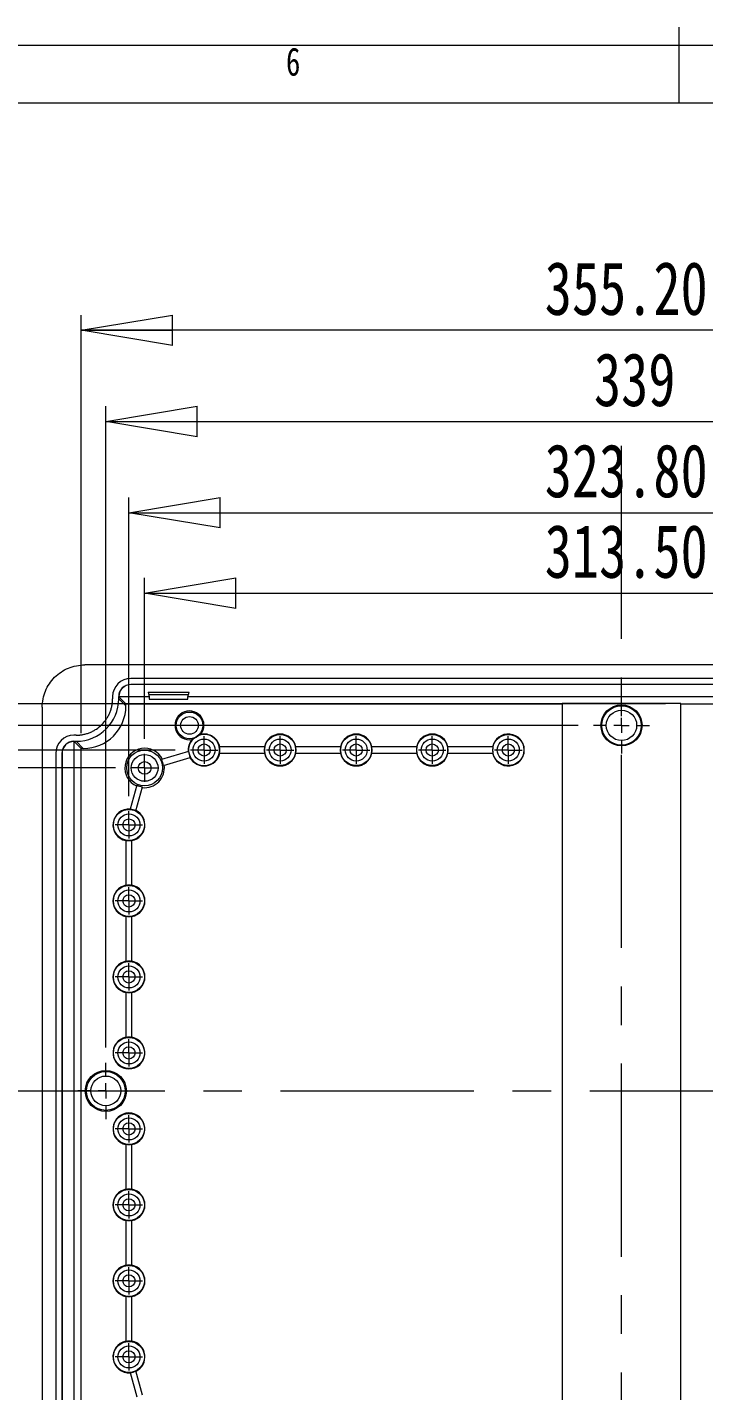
# Model space of a CAD drawing. Header units: millimetres. Extents: x 5 to 415, y 4 to 292.
# Drawn here: x 267.2 to 311.6, y 202.3 to 292 of the extents above; entities that cross this region are included whole.
import ezdxf

# ---------------------------------------------------------------- set-up
doc = ezdxf.new("R2010")
doc.units = ezdxf.units.MM
doc.linetypes.add('CENTERX2', pattern=[20.32, 12.7, -2.54, 2.54, -2.54])
doc.styles.add('SLDTEXTSTYLE0', font='TXT', dxfattribs={"width": 0.75})
doc.dimstyles.new('SLDDIMSTYLE0', dxfattribs={"dimtxt": 3.5, "dimasz": 6, "dimexe": 0, "dimexo": 0.0625, "dimgap": 0.875, "dimtad": 1, "dimlfac": 5, "dimrnd": 1e-09, "dimzin": 4, "dimdsep": 46, "dimtxsty": 'SLDTEXTSTYLE0', "dimblk1": 'CLOSED', "dimblk2": 'CLOSED', "dimsah": 1, "dimcen": 0.09, "dimadec": 0, "dimazin": 1, "dimtfac": 1, "dimtofl": 0, "dimtmove": 0, "dimatfit": 3, "dimldrblk": 'CLOSED', "dimfxl": 1, "dimfrac": 2, "dimtolj": 1, "dimtzin": 12, "dimarcsym": 0})
doc.dimstyles.new('SLDDIMSTYLE1', dxfattribs={"dimtxt": 3.5, "dimasz": 6, "dimexe": 0, "dimexo": 0.0625, "dimgap": 0.875, "dimtad": 1, "dimlfac": 5, "dimrnd": 1e-09, "dimzin": 12, "dimdsep": 46, "dimtxsty": 'SLDTEXTSTYLE0', "dimblk1": 'CLOSED', "dimblk2": 'CLOSED', "dimsah": 1, "dimcen": 0.09, "dimadec": 0, "dimazin": 3, "dimtfac": 1, "dimtofl": 0, "dimtmove": 0, "dimatfit": 3, "dimldrblk": 'CLOSED', "dimfxl": 1, "dimfrac": 2, "dimtolj": 1, "dimtzin": 12, "dimarcsym": 0})

# ---------------------------------------------------------------- blocks, each defined once
blk = doc.blocks.new('_CLOSED')
at = {"color": 0, "linetype": 'ByBlock', "lineweight": -2}
for p, q in [((-1, 0.166667), (0, 0)), ((-1, 0.166667), (-1, -0.166667)), ((0, 0), (-1, -0.166667)), ((0, 0), (-1, 0))]:
    blk.add_line(p, q, dxfattribs=at)
blk = doc.blocks.new('*D4')
at = {"color": 7, "linetype": 'Continuous', "lineweight": 0}
for p, q in [((270.703, 245.55), (270.703, 273.064)), ((341.743, 245.55), (341.743, 273.064)), ((341.743, 272.064), (270.703, 272.064))]:
    blk.add_line(p, q, dxfattribs=at)
at = {"color": 7, "linetype": 'Continuous', "lineweight": 0, "xscale": 6, "yscale": 6, "rotation": 180.0000000000004}
blk.add_blockref('_CLOSED', (270.703, 272.064, 9.739), dxfattribs=at)
at = {"color": 7, "linetype": 'Continuous', "lineweight": 0, "xscale": 6, "yscale": 6}
blk.add_blockref('_CLOSED', (341.743, 272.064, 9.739), dxfattribs=at)
at = {"color": 7, "linetype": 'Continuous', "lineweight": 0, "insert": (301.177, 276.576), "char_height": 3.5, "attachment_point": 1, "style": 'SLDTEXTSTYLE0'}
blk.add_mtext('355.20', dxfattribs=at)
blk = doc.blocks.new('*D5')
at = {"color": 7, "linetype": 'Continuous', "lineweight": 0}
for p, q in [((309.123, 247.489), (230.382, 247.489)), ((231.382, 247.489), (231.382, 196.549)), ((309.123, 196.549), (230.382, 196.549))]:
    blk.add_line(p, q, dxfattribs=at)
at = {"color": 7, "linetype": 'Continuous', "lineweight": 0, "xscale": 6, "yscale": 6}
for p, rotation in [((231.382, 247.489, 9.739), 90.0000000000004), ((231.382, 196.549, 9.739), 270.0000000000004)]:
    blk.add_blockref('_CLOSED', p, dxfattribs=dict(at, rotation=rotation))
at = {"color": 7, "linetype": 'Continuous', "lineweight": 0, "insert": (226.87, 212.026), "char_height": 3.5, "attachment_point": 1, "rotation": 90, "style": 'SLDTEXTSTYLE0'}
blk.add_mtext('254.70', dxfattribs=at)
blk = doc.blocks.new('*D6')
at = {"color": 7, "linetype": 'Continuous', "lineweight": 0}
for p, q in [((272.323, 224.869), (272.323, 267.064)), ((340.123, 224.869), (340.123, 267.064)), ((272.323, 266.064), (340.123, 266.064))]:
    blk.add_line(p, q, dxfattribs=at)
at = {"color": 7, "linetype": 'Continuous', "lineweight": 0, "xscale": 6, "yscale": 6, "rotation": 180.0000000000004}
blk.add_blockref('_CLOSED', (272.323, 266.064, 9.739), dxfattribs=at)
at = {"color": 7, "linetype": 'Continuous', "lineweight": 0, "xscale": 6, "yscale": 6}
blk.add_blockref('_CLOSED', (340.123, 266.064, 9.739), dxfattribs=at)
at = {"color": 7, "linetype": 'Continuous', "lineweight": 0, "insert": (304.412, 270.576), "char_height": 3.5, "attachment_point": 1, "style": 'SLDTEXTSTYLE0'}
blk.add_mtext('339', dxfattribs=at)
blk = doc.blocks.new('*D7')
at = {"color": 7, "linetype": 'Continuous', "lineweight": 0}
for p, q in [((273.843, 241.419), (273.843, 261.064)), ((338.603, 241.419), (338.603, 261.064)), ((273.843, 260.064), (338.603, 260.064))]:
    blk.add_line(p, q, dxfattribs=at)
at = {"color": 7, "linetype": 'Continuous', "lineweight": 0, "xscale": 6, "yscale": 6, "rotation": 180.0000000000004}
blk.add_blockref('_CLOSED', (273.843, 260.064, 9.739), dxfattribs=at)
at = {"color": 7, "linetype": 'Continuous', "lineweight": 0, "xscale": 6, "yscale": 6}
blk.add_blockref('_CLOSED', (338.603, 260.064, 9.739), dxfattribs=at)
at = {"color": 7, "linetype": 'Continuous', "lineweight": 0, "insert": (301.177, 264.576), "char_height": 3.5, "attachment_point": 1, "style": 'SLDTEXTSTYLE0'}
blk.add_mtext('323.80', dxfattribs=at)
blk = doc.blocks.new('*D8')
at = {"color": 7, "linetype": 'Continuous', "lineweight": 0}
for p, q in [((274.873, 245.189), (274.873, 255.768)), ((337.573, 245.189), (337.573, 255.768)), ((274.873, 254.768), (337.573, 254.768))]:
    blk.add_line(p, q, dxfattribs=at)
at = {"color": 7, "linetype": 'Continuous', "lineweight": 0, "xscale": 6, "yscale": 6, "rotation": 180.0000000000004}
blk.add_blockref('_CLOSED', (274.873, 254.768, 9.739), dxfattribs=at)
at = {"color": 7, "linetype": 'Continuous', "lineweight": 0, "xscale": 6, "yscale": 6}
blk.add_blockref('_CLOSED', (337.573, 254.768, 9.739), dxfattribs=at)
at = {"color": 7, "linetype": 'Continuous', "lineweight": 0, "insert": (301.177, 259.279), "char_height": 3.5, "attachment_point": 1, "style": 'SLDTEXTSTYLE0'}
blk.add_mtext('313.50', dxfattribs=at)
blk = doc.blocks.new('*D15')
at = {"color": 7, "linetype": 'Continuous', "lineweight": 0}
for p, q in [((303.373, 246.069), (237.996, 246.069)), ((238.996, 246.069), (238.996, 197.969)), ((303.373, 197.969), (237.996, 197.969))]:
    blk.add_line(p, q, dxfattribs=at)
at = {"color": 7, "linetype": 'Continuous', "lineweight": 0, "xscale": 6, "yscale": 6}
for p, rotation in [((238.996, 246.069, 9.739), 90.0000000000004), ((238.996, 197.969, 9.739), 270.0000000000004)]:
    blk.add_blockref('_CLOSED', p, dxfattribs=dict(at, rotation=rotation))
at = {"color": 7, "linetype": 'Continuous', "lineweight": 0, "insert": (234.484, 212.026), "char_height": 3.5, "attachment_point": 1, "rotation": 90, "style": 'SLDTEXTSTYLE0'}
blk.add_mtext('240.50', dxfattribs=at)
blk = doc.blocks.new('*D16')
at = {"color": 7, "linetype": 'Continuous', "lineweight": 0}
for p, q in [((276.883, 244.449), (243.991, 244.449)), ((244.991, 199.589), (244.991, 244.449)), ((276.883, 199.589), (243.991, 199.589))]:
    blk.add_line(p, q, dxfattribs=at)
at = {"color": 7, "linetype": 'Continuous', "lineweight": 0, "xscale": 6, "yscale": 6}
for p, rotation in [((244.991, 244.449, 9.739), 90.0000000000004), ((244.991, 199.589, 9.739), 270.0000000000004)]:
    blk.add_blockref('_CLOSED', p, dxfattribs=dict(at, rotation=rotation))
at = {"color": 7, "linetype": 'Continuous', "lineweight": 0, "insert": (240.48, 213.071), "char_height": 3.5, "attachment_point": 1, "rotation": 90, "style": 'SLDTEXTSTYLE0'}
blk.add_mtext('224.30', dxfattribs=at)
blk = doc.blocks.new('*D17')
at = {"color": 7, "linetype": 'Continuous', "lineweight": 0}
for p, q in [((272.953, 243.269), (249.988, 243.269)), ((250.988, 243.269), (250.988, 200.769)), ((272.953, 200.769), (249.988, 200.769))]:
    blk.add_line(p, q, dxfattribs=at)
at = {"color": 7, "linetype": 'Continuous', "lineweight": 0, "xscale": 6, "yscale": 6}
for p, rotation in [((250.988, 243.269, 9.739), 90.0000000000004), ((250.988, 200.769, 9.739), 270.0000000000004)]:
    blk.add_blockref('_CLOSED', p, dxfattribs=dict(at, rotation=rotation))
at = {"color": 7, "linetype": 'Continuous', "lineweight": 0, "insert": (246.476, 213.071), "char_height": 3.5, "attachment_point": 1, "rotation": 90, "style": 'SLDTEXTSTYLE0'}
blk.add_mtext('212.50', dxfattribs=at)
blk = doc.blocks.new('SW_CENTERMARKSYMBOL_3')
at = {"color": 0, "linetype": 'Continuous', "lineweight": 0}
for p, q in [((0, 0.5), (0, 0.9)), ((-0.5, 0), (-0.9, 0)), ((0, 0), (-0.5, 0)), ((0, 0), (0, 0.5)), ((0, 0), (0, -0.5)), ((0, 0), (0.5, 0)), ((0.5, 0), (0.9, 0)), ((0, -0.5), (0, -0.9))]:
    blk.add_line(p, q, dxfattribs=at)
blk = doc.blocks.new('SW_CENTERMARKSYMBOL_17')
at = {"color": 0, "linetype": 'Continuous', "lineweight": 0}
for p, q in [((0, 0.5), (0, 0.9)), ((-0.5, 0), (-0.9, 0)), ((0, 0), (-0.5, 0)), ((0, 0), (0, 0.5)), ((0, 0), (0, -0.5)), ((0, 0), (0.5, 0)), ((0.5, 0), (0.9, 0)), ((0, -0.5), (0, -0.9))]:
    blk.add_line(p, q, dxfattribs=at)
blk = doc.blocks.new('SW_CENTERMARKSYMBOL_18')
at = {"color": 0, "linetype": 'Continuous', "lineweight": 0}
for p, q in [((0, 0.5), (0, 0.9)), ((-0.5, 0), (-0.9, 0)), ((0, 0), (-0.5, 0)), ((0, 0), (0, 0.5)), ((0, 0), (0, -0.5)), ((0, 0), (0.5, 0)), ((0.5, 0), (0.9, 0)), ((0, -0.5), (0, -0.9))]:
    blk.add_line(p, q, dxfattribs=at)
blk = doc.blocks.new('SW_CENTERMARKSYMBOL_19')
at = {"color": 0, "linetype": 'Continuous', "lineweight": 0}
for p, q in [((0, 0.5), (0, 0.9)), ((-0.5, 0), (-0.9, 0)), ((0, 0), (-0.5, 0)), ((0, 0), (0, 0.5)), ((0, 0), (0, -0.5)), ((0, 0), (0.5, 0)), ((0.5, 0), (0.9, 0)), ((0, -0.5), (0, -0.9))]:
    blk.add_line(p, q, dxfattribs=at)
blk = doc.blocks.new('SW_CENTERMARKSYMBOL_20')
at = {"color": 0, "linetype": 'Continuous', "lineweight": 0}
for p, q in [((0, 0.5), (0, 0.9)), ((-0.5, 0), (-0.9, 0)), ((0, 0), (-0.5, 0)), ((0, 0), (0, 0.5)), ((0, 0), (0, -0.5)), ((0, 0), (0.5, 0)), ((0.5, 0), (0.9, 0)), ((0, -0.5), (0, -0.9))]:
    blk.add_line(p, q, dxfattribs=at)
blk = doc.blocks.new('SW_CENTERMARKSYMBOL_31')
at = {"color": 0, "linetype": 'Continuous', "lineweight": 0}
for p, q in [((0, 0.5), (0, 0.92)), ((-0.5, 0), (-0.92, 0)), ((0, 0), (-0.5, 0)), ((0, 0), (0, 0.5)), ((0, 0), (0, -0.5)), ((0, 0), (0.5, 0)), ((0.5, 0), (0.92, 0)), ((0, -0.5), (0, -0.92))]:
    blk.add_line(p, q, dxfattribs=at)
blk = doc.blocks.new('SW_CENTERMARKSYMBOL_32')
at = {"color": 0, "linetype": 'Continuous', "lineweight": 0}
for p, q in [((0, 0.5), (0, 0.9)), ((-0.5, 0), (-0.9, 0)), ((0, 0), (-0.5, 0)), ((0, 0), (0, 0.5)), ((0, 0), (0, -0.5)), ((0, 0), (0.5, 0)), ((0.5, 0), (0.9, 0)), ((0, -0.5), (0, -0.9))]:
    blk.add_line(p, q, dxfattribs=at)
blk = doc.blocks.new('SW_CENTERMARKSYMBOL_33')
at = {"color": 0, "linetype": 'Continuous', "lineweight": 0}
for p, q in [((0, 0.5), (0, 0.9)), ((-0.5, 0), (-0.9, 0)), ((0, 0), (-0.5, 0)), ((0, 0), (0, 0.5)), ((0, 0), (0, -0.5)), ((0, 0), (0.5, 0)), ((0.5, 0), (0.9, 0)), ((0, -0.5), (0, -0.9))]:
    blk.add_line(p, q, dxfattribs=at)
blk = doc.blocks.new('SW_CENTERMARKSYMBOL_34')
at = {"color": 0, "linetype": 'Continuous', "lineweight": 0}
for p, q in [((0, 0.5), (0, 0.9)), ((-0.5, 0), (-0.9, 0)), ((0, 0), (-0.5, 0)), ((0, 0), (0, 0.5)), ((0, 0), (0, -0.5)), ((0, 0), (0.5, 0)), ((0.5, 0), (0.9, 0)), ((0, -0.5), (0, -0.9))]:
    blk.add_line(p, q, dxfattribs=at)
blk = doc.blocks.new('SW_CENTERMARKSYMBOL_35')
at = {"color": 0, "linetype": 'Continuous', "lineweight": 0}
for p, q in [((0, 0.5), (0, 0.9)), ((-0.5, 0), (-0.9, 0)), ((0, 0), (-0.5, 0)), ((0, 0), (0, 0.5)), ((0, 0), (0, -0.5)), ((0, 0), (0.5, 0)), ((0.5, 0), (0.9, 0)), ((0, -0.5), (0, -0.9))]:
    blk.add_line(p, q, dxfattribs=at)
blk = doc.blocks.new('SW_CENTERMARKSYMBOL_36')
at = {"color": 0, "linetype": 'Continuous', "lineweight": 0}
for p, q in [((0, 0.5), (0, 0.9)), ((-0.5, 0), (-0.9, 0)), ((0, 0), (-0.5, 0)), ((0, 0), (0, 0.5)), ((0, 0), (0, -0.5)), ((0, 0), (0.5, 0)), ((0.5, 0), (0.9, 0)), ((0, -0.5), (0, -0.9))]:
    blk.add_line(p, q, dxfattribs=at)
blk = doc.blocks.new('SW_CENTERMARKSYMBOL_37')
at = {"color": 0, "linetype": 'Continuous', "lineweight": 0}
for p, q in [((0, 0.5), (0, 0.9)), ((-0.5, 0), (-0.9, 0)), ((0, 0), (-0.5, 0)), ((0, 0), (0, 0.5)), ((0, 0), (0, -0.5)), ((0, 0), (0.5, 0)), ((0.5, 0), (0.9, 0)), ((0, -0.5), (0, -0.9))]:
    blk.add_line(p, q, dxfattribs=at)
blk = doc.blocks.new('SW_CENTERMARKSYMBOL_38')
at = {"color": 0, "linetype": 'Continuous', "lineweight": 0}
for p, q in [((0, 0.5), (0, 0.9)), ((-0.5, 0), (-0.9, 0)), ((0, 0), (-0.5, 0)), ((0, 0), (0, 0.5)), ((0, 0), (0, -0.5)), ((0, 0), (0.5, 0)), ((0.5, 0), (0.9, 0)), ((0, -0.5), (0, -0.9))]:
    blk.add_line(p, q, dxfattribs=at)
blk = doc.blocks.new('SW_CENTERMARKSYMBOL_39')
at = {"color": 0, "linetype": 'Continuous', "lineweight": 0}
for p, q in [((0, 0.5), (0, 0.9)), ((-0.5, 0), (-0.9, 0)), ((0, 0), (-0.5, 0)), ((0, 0), (0, 0.5)), ((0, 0), (0, -0.5)), ((0, 0), (0.5, 0)), ((0.5, 0), (0.9, 0)), ((0, -0.5), (0, -0.9))]:
    blk.add_line(p, q, dxfattribs=at)
blk = doc.blocks.new('SW_CENTERMARKSYMBOL_40')
at = {"color": 0, "linetype": 'Continuous', "lineweight": 0}
for p, q in [((0, 1), (0, 1.85)), ((-1, 0), (-1.85, 0)), ((0, 0), (-0.5, 0)), ((0, 0), (0, 0.5)), ((0, 0), (0, -0.5)), ((0, 0), (0.5, 0)), ((1, 0), (1.85, 0)), ((0, -1), (0, -1.85))]:
    blk.add_line(p, q, dxfattribs=at)
blk = doc.blocks.new('SW_CENTERMARKSYMBOL_42')
at = {"color": 0, "linetype": 'Continuous', "lineweight": 0}
for p, q in [((0, 1), (0, 1.85)), ((-1, 0), (-1.85, 0)), ((0, 0), (-0.5, 0)), ((0, 0), (0, 0.5)), ((0, 0), (0, -0.5)), ((0, 0), (0.5, 0)), ((1, 0), (1.85, 0)), ((0, -1), (0, -1.85))]:
    blk.add_line(p, q, dxfattribs=at)

msp = doc.modelspace()

# ---------------------------------------------------------------- linework, layer by layer
at = {"color": 7, "linetype": 'Continuous', "lineweight": 0}
for p, q in [((310, 292), (310, 287)), ((415, 290.8068), (5, 290.8068)), ((410, 287), (12.4509, 287))]:
    msp.add_line(p, q, dxfattribs=at)
at = {"color": 7, "linetype": 'CENTERX2', "lineweight": 0}
for p, q in [((306.223, 170.4735), (306.223, 264.8647)), ((243.1744, 222.0192), (370.1892, 222.0192))]:
    msp.add_line(p, q, dxfattribs=at)
at = {"color": 7, "linetype": 'Continuous', "lineweight": 15}
for p, q in [((341.5038, 250.0492), (270.9421, 250.0492)), ((338.4776, 249.1632), (273.9683, 249.1632)), ((338.4776, 248.7632), (273.9683, 248.7632)), ((273.9683, 248.7486), (273.9683, 248.7632)), ((338.4776, 248.7486), (273.9683, 248.7486)), ((272.7683, 247.9632), (272.7683, 247.823)), ((273.1683, 247.823), (273.1683, 247.9632)), ((273.183, 247.9632), (273.1683, 247.9632)), ((273.1683, 247.823), (273.6424, 247.3489)), ((273.183, 247.9632), (273.183, 247.9486)), ((273.6424, 247.4891), (273.183, 247.9486)), ((275.183, 247.9486), (273.183, 247.9486)), ((275.1026, 248.2487), (277.8034, 248.2487)), ((275.1026, 248.2487), (275.183, 247.9486)), ((275.1419, 248.102), (277.7641, 248.102)), ((275.183, 247.9486), (275.183, 247.8019)), ((275.183, 247.8019), (277.723, 247.8019)), ((277.723, 247.9486), (277.8034, 248.2487)), ((277.723, 247.8019), (277.723, 247.9486)), ((334.723, 247.9486), (277.723, 247.9486)), ((268.143, 247.25), (268.143, 196.7884)), ((273.6424, 247.3489), (273.6424, 247.4891)), ((273.6424, 247.4891), (302.323, 247.4891)), ((310.123, 247.5052), (302.323, 247.5052)), ((302.323, 247.5052), (302.323, 196.5331)), ((310.123, 196.5331), (310.123, 247.5052)), ((310.123, 247.4891), (338.8035, 247.4891)), ((270.3691, 245.4239), (270.2289, 245.4239)), ((270.2289, 245.0239), (270.3691, 245.0239)), ((270.2289, 245.0092), (270.2289, 245.0239)), ((270.2436, 245.0092), (270.2289, 245.0092)), ((270.2436, 245.0092), (270.7031, 244.5497)), ((270.2436, 199.0292), (270.2436, 245.0092)), ((270.8433, 244.5497), (270.3691, 245.0239)), ((269.0289, 244.2239), (269.0289, 199.8145)), ((269.4289, 244.2239), (269.4289, 199.8145)), ((269.4436, 244.2239), (269.4289, 244.2239)), ((269.4436, 244.2239), (269.4436, 199.8145)), ((270.8433, 244.5497), (270.7031, 244.5497)), ((270.7031, 199.4887), (270.7031, 244.5497)), ((277.7554, 244.348), (275.9907, 243.8154)), ((282.77, 244.6492), (279.796, 244.6492)), ((279.796, 244.2492), (282.77, 244.2492)), ((287.77, 244.6492), (284.796, 244.6492)), ((284.796, 244.2492), (287.77, 244.2492)), ((292.77, 244.6492), (289.796, 244.6492)), ((289.796, 244.2492), (292.77, 244.2492)), ((297.77, 244.6492), (294.796, 244.6492)), ((294.796, 244.2492), (297.77, 244.2492)), ((276.1063, 243.4325), (277.871, 243.965)), ((274.3549, 242.1381), (273.9184, 240.549)), ((274.3041, 240.443), (274.7406, 242.0322)), ((273.643, 238.5062), (273.643, 235.5322)), ((274.043, 235.5322), (274.043, 238.5062)), ((273.643, 233.5062), (273.643, 230.5322)), ((274.043, 230.5322), (274.043, 233.5062)), ((273.643, 228.5062), (273.643, 225.5322)), ((274.043, 225.5322), (274.043, 228.5062)), ((273.643, 218.5062), (273.643, 215.5322)), ((274.043, 215.5322), (274.043, 218.5062)), ((273.643, 213.5062), (273.643, 210.5322)), ((274.043, 210.5322), (274.043, 213.5062)), ((273.643, 208.5062), (273.643, 205.5322)), ((274.043, 205.5322), (274.043, 208.5062)), ((273.9184, 203.4894), (274.3549, 201.9002)), ((274.7406, 202.0062), (274.3041, 203.5953))]:
    msp.add_line(p, q, dxfattribs=at)
for centre, radius in [((277.823, 246.0692), 0.8799), ((306.223, 246.0692), 1.35), ((306.223, 246.0692), 1.2968), ((306.223, 246.0692), 0.9972), ((277.823, 246.0692), 0.5802), ((278.783, 244.4492), 0.7237), ((283.783, 244.4492), 1.0237), ((283.783, 244.4492), 0.7237), ((288.783, 244.4492), 1.0237), ((288.783, 244.4492), 0.7237), ((293.783, 244.4492), 1.0237), ((293.783, 244.4492), 0.7237), ((298.783, 244.4492), 1.0237), ((298.783, 244.4492), 0.7237), ((274.873, 243.2692), 1.1797), ((274.873, 243.2692), 0.8804), ((278.783, 244.4492), 0.4), ((283.783, 244.4492), 0.4), ((288.783, 244.4492), 0.4), ((293.783, 244.4492), 0.4), ((298.783, 244.4492), 0.4), ((274.873, 243.2692), 0.42), ((273.843, 239.5192), 1.0237), ((273.843, 239.5192), 0.7237), ((273.843, 239.5192), 0.4), ((273.843, 234.5192), 1.0237), ((273.843, 234.5192), 0.7237), ((273.843, 234.5192), 0.4), ((273.843, 229.5192), 1.0237), ((273.843, 229.5192), 0.7237), ((273.843, 229.5192), 0.4), ((273.843, 224.5192), 1.0237), ((273.843, 224.5192), 0.7237), ((273.843, 224.5192), 0.4), ((272.323, 222.0192), 1.35), ((272.323, 222.0192), 1.2799), ((272.323, 222.0192), 0.9802), ((273.843, 219.5192), 1.0237), ((273.843, 219.5192), 0.7237), ((273.843, 219.5192), 0.4), ((273.843, 214.5192), 1.0237), ((273.843, 214.5192), 0.7237), ((273.843, 214.5192), 0.4), ((273.843, 209.5192), 1.0237), ((273.843, 209.5192), 0.7237), ((273.843, 209.5192), 0.4), ((273.843, 204.5192), 1.0237), ((273.843, 204.5192), 0.7237), ((273.843, 204.5192), 0.4)]:
    msp.add_circle(centre, radius, dxfattribs=at)
for centre, radius, start, end in [((273.9683, 247.9632), 1.2, 90, 180), ((273.9683, 247.9632), 0.8, 90, 180), ((273.9683, 247.9632), 0.7853, 90, 180), ((277.823, 246.0692), 0.95, 321.39072, 279.910616), ((270.2289, 244.2239), 1.2, 90, 180), ((270.2289, 244.2239), 0.8, 90, 180), ((270.2289, 244.2239), 0.7853, 90, 180), ((278.783, 244.4492), 1.05, 139.337914, 185.812728), ((278.783, 244.4492), 1.0237, 131.616189, 109.685147), ((278.783, 244.4492), 1.05, 10.980575, 101.963422), ((283.783, 244.4492), 1.05, 10.980575, 169.019425), ((288.783, 244.4492), 1.05, 10.980575, 169.019425), ((293.783, 244.4492), 1.05, 10.980575, 169.019425), ((298.783, 244.4492), 1.05, 190.980575, 169.019425), ((274.873, 243.2692), 1.3, 25.643187, 245.791623), ((278.783, 244.4492), 1.0325, 185.624725, 207.961882), ((278.783, 244.4492), 1.05, 207.773879, 349.019425), ((278.783, 244.4492), 1.0325, 348.831422, 11.168578), ((283.783, 244.4492), 1.0325, 168.831422, 191.168578), ((283.783, 244.4492), 1.05, 190.980575, 349.019425), ((283.783, 244.4492), 1.0325, 348.831422, 11.168578), ((288.783, 244.4492), 1.0325, 168.831422, 191.168578), ((288.783, 244.4492), 1.05, 190.980575, 349.019425), ((288.783, 244.4492), 1.0325, 348.831422, 11.168578), ((293.783, 244.4492), 1.0325, 168.831422, 191.168578), ((293.783, 244.4492), 1.05, 190.980575, 349.019425), ((293.783, 244.4492), 1.0325, 348.831422, 11.168578), ((298.783, 244.4492), 1.0325, 168.831422, 191.168578), ((274.873, 243.2692), 1.3, 263.491389, 7.943421), ((274.873, 243.2692), 1.2441, 7.542052, 26.044556), ((274.873, 243.2692), 1.2441, 245.390254, 263.892758), ((273.843, 239.5192), 1.05, 85.622082, 259.019425), ((273.843, 239.5192), 1.0325, 63.472928, 85.810085), ((273.843, 239.5192), 1.05, 280.980575, 63.660931), ((273.843, 239.5192), 1.0325, 258.831422, 281.168578), ((273.843, 234.5192), 1.05, 100.980575, 259.019425), ((273.843, 234.5192), 1.0325, 78.831422, 101.168578), ((273.843, 234.5192), 1.05, 280.980575, 79.019425), ((273.843, 234.5192), 1.0325, 258.831422, 281.168578), ((273.843, 229.5192), 1.05, 100.980575, 259.019425), ((273.843, 229.5192), 1.0325, 78.831422, 101.168578), ((273.843, 229.5192), 1.05, 280.980575, 79.019425), ((273.843, 229.5192), 1.0325, 258.831422, 281.168578), ((273.843, 224.5192), 1.05, 100.980575, 79.019425), ((273.843, 224.5192), 1.0325, 78.831422, 101.168578), ((273.843, 219.5192), 1.05, 280.980575, 259.019425), ((273.843, 219.5192), 1.0325, 258.831422, 281.168578), ((273.843, 214.5192), 1.05, 100.980575, 259.019425), ((273.843, 214.5192), 1.0325, 78.831422, 101.168578), ((273.843, 214.5192), 1.05, 280.980575, 79.019425), ((273.843, 214.5192), 1.0325, 258.831422, 281.168578), ((273.843, 209.5192), 1.05, 100.980575, 259.019425), ((273.843, 209.5192), 1.0325, 78.831422, 101.168578), ((273.843, 209.5192), 1.05, 280.980575, 79.019425), ((273.843, 209.5192), 1.0325, 258.831422, 281.168578), ((273.843, 204.5192), 1.05, 100.980575, 274.377918), ((273.843, 204.5192), 1.0325, 78.831422, 101.168578), ((273.843, 204.5192), 1.05, 296.339069, 79.019425), ((273.843, 204.5192), 1.0325, 274.189915, 296.527072)]:
    msp.add_arc(centre, radius, start, end, dxfattribs=at)
for centre, start_param, end_param in [((270.9438, 247.2484), 5.4980856, 5.5007132), ((270.3675, 247.8247), 2.356493, 3.9266924), ((270.9438, 247.2484), 0.7824721, 0.7850997), ((270.8416, 247.3506), 2.356493, 3.9266924)]:
    msp.add_ellipse(centre, major_axis=(-1.9811, 1.9811), ratio=0.9994032, start_param=start_param, end_param=end_param, dxfattribs=at)
for points, knots in [([(268.143, 247.2574), (268.143, 247.2595), (268.143, 247.2617), (268.1429, 247.6286), (268.2153, 247.9931), (268.4942, 248.6669), (268.7006, 248.9759), (268.9584, 249.2337), (269.2162, 249.4915), (269.5252, 249.698), (270.1991, 249.9769), (270.5636, 250.0493), (270.9305, 250.0492), (270.9326, 250.0492), (270.9348, 250.0492)], [5.495464, 5.495464, 5.495464, 5.495464, 5.4977871, 5.4977871, 5.8904862, 5.8904862, 6.2831853, 6.2831853, 6.2831853, 6.6758844, 6.6758844, 7.0685835, 7.0685835, 7.0709066, 7.0709066, 7.0709066, 7.0709066]), ([(270.3691, 245.4239), (270.3917, 245.424), (270.4368, 245.4244), (270.5044, 245.4274), (270.5718, 245.4321), (270.639, 245.4387), (270.706, 245.4473), (270.7727, 245.4577), (270.8943, 245.4802), (271.0688, 245.524), (271.2907, 245.6037), (271.504, 245.7047), (271.7729, 245.8662), (272.0779, 246.1167), (272.3277, 246.4216), (272.4889, 246.6909), (272.5894, 246.9037), (272.6689, 247.1257), (272.7166, 247.3166), (272.7434, 247.4713), (272.7577, 247.588), (272.7667, 247.7053), (272.7678, 247.7837), (272.7683, 247.823)], [0, 0, 0, 0, 0.0179855, 0.0359338, 0.0538592, 0.071776, 0.0896983, 0.1076405, 0.1256168, 0.1881285, 0.2506655, 0.3131937, 0.3757487, 0.5002342, 0.6253587, 0.6876195, 0.7499115, 0.8124954, 0.8751117, 0.9063536, 0.9375321, 0.9687226, 1, 1, 1, 1]), ([(277.9865, 245.1334), (278.002, 245.1447), (278.0186, 245.1566), (278.0563, 245.1829), (278.077, 245.1971), (278.1031, 245.2145)], [0, 0, 0, 0, 0.5, 0.5, 1, 1, 1, 1]), ([(278.1031, 245.2145), (278.1059, 245.2164), (278.1142, 245.2199), (278.1378, 245.2299), (278.1531, 245.2364), (278.2035, 245.2591), (278.2421, 245.2785), (278.3155, 245.3221), (278.3511, 245.3466), (278.395, 245.3798), (278.408, 245.3901), (278.4281, 245.406), (278.4352, 245.4115), (278.4381, 245.413)], [0, 0, 0, 0, 0.125, 0.125, 0.25, 0.25, 0.5, 0.5, 0.75, 0.75, 0.875, 0.875, 1, 1, 1, 1]), ([(278.5653, 245.4764), (278.548, 245.4682), (278.5295, 245.4593), (278.4884, 245.4389), (278.466, 245.4276), (278.4381, 245.413)], [0, 0, 0, 0, 0.5, 0.5, 1, 1, 1, 1])]:
    msp.add_open_spline(points, degree=3, knots=knots, dxfattribs=at)

# ---------------------------------------------------------------- block references
at = {"color": 7, "linetype": 'Continuous', "lineweight": 0}
for name, p in [('SW_CENTERMARKSYMBOL_40', (306.223, 246.0692)), ('SW_CENTERMARKSYMBOL_3', (278.783, 244.4492)), ('SW_CENTERMARKSYMBOL_36', (283.783, 244.4492)), ('SW_CENTERMARKSYMBOL_37', (288.783, 244.4492)), ('SW_CENTERMARKSYMBOL_38', (293.783, 244.4492)), ('SW_CENTERMARKSYMBOL_39', (298.783, 244.4492)), ('SW_CENTERMARKSYMBOL_31', (274.873, 243.2692)), ('SW_CENTERMARKSYMBOL_32', (273.843, 239.5192)), ('SW_CENTERMARKSYMBOL_35', (273.843, 234.5192)), ('SW_CENTERMARKSYMBOL_33', (273.843, 229.5192)), ('SW_CENTERMARKSYMBOL_34', (273.843, 224.5192)), ('SW_CENTERMARKSYMBOL_42', (272.323, 222.0192)), ('SW_CENTERMARKSYMBOL_20', (273.843, 219.5192)), ('SW_CENTERMARKSYMBOL_19', (273.843, 214.5192)), ('SW_CENTERMARKSYMBOL_17', (273.843, 209.5192)), ('SW_CENTERMARKSYMBOL_18', (273.843, 204.5192))]:
    msp.add_blockref(name, p, dxfattribs=at)

# ---------------------------------------------------------------- texts
at = {"color": 7, "linetype": 'Continuous', "lineweight": 0, "insert": (284.1667, 290.668), "char_height": 1.8521, "attachment_point": 1, "style": 'SLDTEXTSTYLE0'}
msp.add_mtext('6', dxfattribs=at)

# ---------------------------------------------------------------- dimensions: what is measured, and where the dimension line sits
at = {"color": 7, "linetype": 'Continuous', "lineweight": 0}
for base, p1, p2, dimstyle, picture, middle in [((270.7031, 272.064), (341.7429, 244.5497), (270.7031, 244.5497), 'SLDDIMSTYLE0', '*D4', (308.2876, 272.064)), ((340.123, 266.064), (272.323, 223.8692), (340.123, 223.8692), 'SLDDIMSTYLE1', '*D6', (308.2876, 266.064)), ((338.603, 260.064), (273.843, 240.4192), (338.603, 240.4192), 'SLDDIMSTYLE0', '*D7', (308.2876, 260.064)), ((337.573, 254.7676), (274.873, 244.1892), (337.573, 244.1892), 'SLDDIMSTYLE0', '*D8', (308.2876, 254.7676))]:
    dim = msp.add_linear_dim(base=base, p1=p1, p2=p2, dimstyle=dimstyle, dxfattribs=at)
    dim.commit()
    dim.dimension.update_dxf_attribs({"geometry": picture, "text_midpoint": middle, "dimtype": 160})
for base, p1, p2, picture, middle in [((231.3822, 196.5493), (310.123, 247.4891), (310.123, 196.5493), '*D5', (231.3822, 219.1368)), ((238.9957, 197.9692), (304.373, 246.0692), (304.373, 197.9692), '*D15', (238.9957, 219.1368)), ((244.9913, 244.4492), (277.883, 199.5892), (277.883, 244.4492), '*D16', (244.9913, 220.182)), ((250.9881, 200.7692), (273.953, 243.2692), (273.953, 200.7692), '*D17', (250.9881, 220.182))]:
    dim = msp.add_linear_dim(base=base, p1=p1, p2=p2, angle=90, dimstyle='SLDDIMSTYLE0', dxfattribs=at)
    dim.commit()
    dim.dimension.update_dxf_attribs({"geometry": picture, "text_midpoint": middle, "dimtype": 160})

doc.saveas('drawing.dxf')
